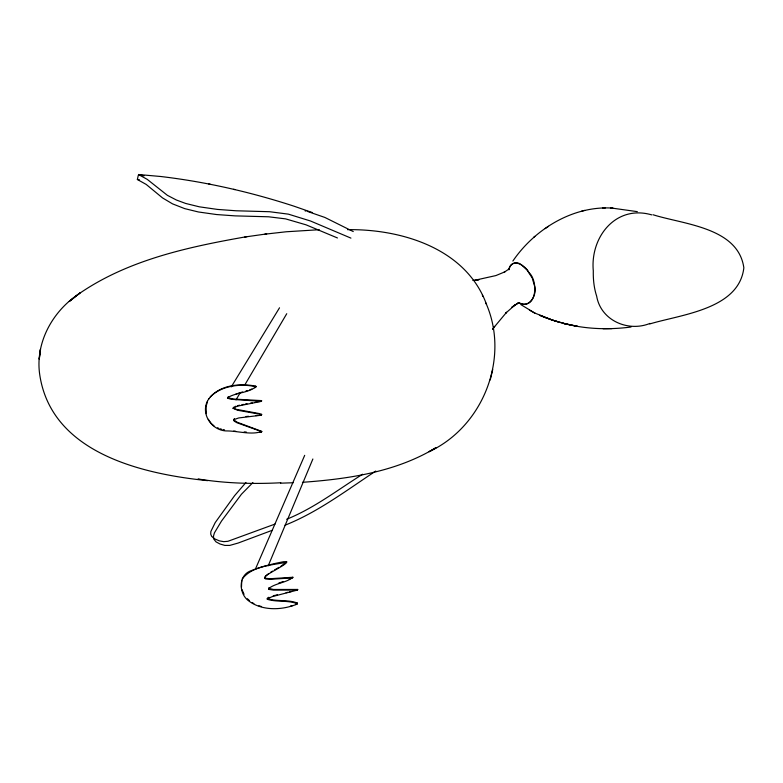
<?xml version="1.0" encoding="UTF-8"?>
<svg xmlns="http://www.w3.org/2000/svg" width="783" height="783" viewBox="0 0 783 783"><rect width="100%" height="100%" fill="white"/><g stroke="black" fill="none" stroke-linecap="round" stroke-linejoin="round"><path stroke-width="1.17" d="M208.836 398.821C199.166 412.719 211.635 431.443 227.657 430.944C238.267 431.13 252.322 435.26 261.718 431.374L237.18 422.233L233.843 419.903L234.518 418.719M261.453 432.157L261.718 431.374M261.718 431.658L236.897 422.722L234.146 421.117L233.892 419.238M264.928 577.267C265.026 574.086 295.465 561.019 283.642 561.695C272.621 563.809 261.62 566.54 251.177 570.68C237.885 575.104 238.551 594.18 249.248 601.305C262.755 611.063 282.281 610.231 297.06 604.133L297.109 603.654C287.831 600.013 276.967 602.342 267.414 599.318L267.404 598.3L268.833 597.253M267.404 598.3L267.659 598.701C277.202 601.726 288.056 599.396 297.334 603.027L295.71 604.564M302.444 482.308C348.445 479 396.237 471.973 436.258 447.514L429.055 451.722C483.17 426.588 510.232 357.831 485.891 303.031M241.771 580.438L241.477 587.211M233.608 419.737L238.746 417.946L261.219 415.215L258.928 414.041L237.572 410.253L232.991 408.256L237.18 406.201L261.512 401.327L231.191 399.301L227.501 398.185L228.538 396.707M227.501 398.185L227.882 397.235M337.453 237.963L306.016 224.819L285.56 218.868L268.598 216.793L235.096 215.873L216.548 214.542L198.383 211.968L184.7 208.621L172.514 203.854L162.541 197.923L146.196 184.426L137.368 179.503L138.258 175.441M490.236 379.921L492.732 369.478M267.16 598.917L272.19 596.636L297.491 590.059L273.198 590.079L269 589.403L268.97 587.876L268.726 588.483C275.753 583.002 286.324 582.846 292.891 577.267L270.624 578.696L265.956 578.373L264.899 577.433L264.644 578.03L265.711 578.98L270.37 579.303L292.656 577.864M268.569 589.002L268.814 588.395L273.443 589.472L297.716 589.452L295.494 590.451M207.515 401.356L206.046 406.622L206.321 413.63M297.06 604.133L297.334 603.027M297.403 590.304L297.716 589.452M264.644 578.03L265.956 575.759L268.686 573.596M286.529 562.566L286.666 561.724M267.414 599.318L267.659 598.701M269 589.403L269.244 588.796M264.938 578.617L265.183 578.02M268.197 565.845L312.877 458.995M255.268 569.437L304.685 455.344M232.991 408.256L235.712 406.23M261.522 414.97L261.473 414.187L259.193 413.551L236.016 409.274L233.647 408.276L233.54 407.258M258.752 401.708L261.591 400.602L233.774 399.076L227.794 397.705M261.512 401.327L261.591 400.602M242.221 579.009C252.038 566.04 271.593 565.101 286.431 562.321M208.532 399.291C218.692 384.982 239.774 382.956 255.718 386.146L255.972 386.645C248.309 393.213 236.163 392.273 227.599 397.715M255.972 386.645L255.698 387.115L255.718 386.146M233.559 420.393L233.843 419.903M236.026 399.839L240.352 392.479M244.678 385.128L286.744 313.709M292.891 577.267L289.25 579.205M231.249 386.89L279.521 307.788M286.764 561.979L280.95 566.178M512.865 261.052C534.652 229.057 573.342 205.312 613.011 208.131L610.486 207.955M492.634 329.261L494.631 326.374L492.82 328.987M493.662 327.783L506.581 312.26L505.701 313.171L515.743 304.362L511.916 307.22L518.953 302.688L516.672 303.814L518.503 302.913M210.265 396.873C221.638 385.52 240.371 383.445 255.454 386.616M245.96 482.485L234.567 495.708L215.227 522.564L210.872 531.461L210.725 534.084L211.606 536.306L214.336 538.733L219.387 540.877L223.732 541.66L227.931 541.298L274.999 524.081M533.742 237.288L534.838 236.329M261.786 414.471L260.641 414.961M508.696 269.195L504.076 272.337L504.908 271.838L495.884 275.577L474.586 280.314M252.899 482.573L241.467 494.21L221.501 521.067L214.425 532.851L213.456 536.208L213.828 539.154L216.02 541.865L220.013 543.999L224.868 545.418L229.771 545.408L238.14 543.05L272.415 530.238M375.781 471.053C346.389 490.403 317.967 512.111 285.012 525.217M254.818 387.791L255.649 387.213M362.607 474.253C337.679 489.874 314.13 508.177 286.637 519.276M545.076 228.636L548.55 226.307M270.497 572.402L272.504 571.15M274.627 569.877L276.066 569.026M276.791 568.605L278.924 567.362M137.368 179.503L138.121 179.552M278.454 583.266L283.064 581.534M249.826 389.777L251.823 389.082M650.027 323.399C628.162 332.354 600.806 320.492 596.666 296.16C593.994 288.017 593.113 279.404 593.299 270.859C590.079 237.092 615.83 204.363 651.828 214.904M236.065 393.908L237.631 393.428M245.96 390.981L247.575 390.492M238.463 393.183L240.117 392.694M240.958 392.449L242.652 391.96M261.395 431.883L259.878 432.196M273.228 595.804L274.823 595.364M584.666 210.373L581.661 211.156M275.704 595.139L277.466 594.698M237.464 405.711L239.549 405.212M290.424 606.12L292.519 605.621M289.681 591.87L291.393 591.478M286.069 592.692L287.909 592.271M649.724 323.956C681.22 314.453 739.035 309.324 743.85 267.815C738.163 227.413 683.921 224.486 653.071 214.757M241.898 404.713L243.572 404.39M245.285 404.067L247.037 403.754M254.661 402.452L256.853 402.071M246.909 236.701L244.756 237.014C187.157 247.193 127.404 260.201 78.564 294.085C52.148 311.693 34.706 343.483 39.864 375.546C52.05 453.093 142.066 474.018 207.652 480.654M250.521 403.157L252.234 402.863M312.251 212.526L293.831 206.125C250.531 192.041 205.929 181.832 160.701 176.498L138.464 174.521L147.214 179.346L167.376 195.319L176.351 199.998L185.669 203.453L199.342 206.82L217.517 209.423L236.094 210.774L269.636 211.723L288.389 214.151L310.518 221.002L350.921 238.11M477.659 279.874L479.01 279.678L472.883 280.471M264.762 234.195L286.255 231.768L319.268 229.713M244.756 237.014L266.68 233.911M631.01 327.01C608.46 329.986 585.283 329.173 563.241 323.301L577.511 326.335L563.926 323.555L551.183 319.738L564.935 323.682M255.659 415.607L257.656 415.401M245.979 416.536L248.505 416.282M280.823 482.759C253.849 484.168 226.522 483.414 199.822 479.245M293.175 482.749L280.608 483.18M604.916 207.838L602.753 207.887L605.357 207.828M603.067 328.713L611.934 328.606M347.495 229.664C401.777 228.93 466.316 248.602 486.537 304.489M244.169 431.893L246.273 432.02M611.376 208.014L637.333 211.645M233.667 431.09L235.752 431.276M138.542 174.521L140.695 174.981M305.116 210.911L305.84 211.058M222.979 429.554L224.555 429.887M208.748 183.946L210.324 184.289M233.637 189.3L234.978 189.594M307.269 211.361L324.828 217.429L353.26 231.562M138.973 179.738L139.491 179.865M141.283 175.128L144.033 175.881M199.264 479.098L198.177 478.795M220.052 428.771L221.481 429.182M558.162 321.96L545.516 317.761L539.741 315.304L552.485 320.12L534.515 312.946M258.899 605.768L261.542 606.571M217.42 427.782L218.702 428.301M529.435 310.107L534.955 313.18L520.94 304.656M251.999 602.519L253.888 603.595M521.214 264.693C516.584 260.553 509.341 263.646 508.94 269.802C511.358 257.157 524.904 264.918 528.77 272.259M518.483 302.541C536.649 311.34 538.802 281.498 529.054 272.66M518.63 302.649C528.045 309.177 536.707 296.365 534.916 287.557M521.547 264.908L527.174 270.164L531.892 277.495M213.974 425.844L211.762 423.926M247.35 598.692L249.503 600.698M211.165 423.368L208.298 419.277M244.032 594.287L242.006 589.589M532.293 278.337L534.848 286.911M482.348 295.122L482.945 296.483M40.491 349.189L39.267 359.054L40.491 349.189M70.764 300.261L69.247 301.494L80.042 292.911L70.764 300.261"/></g></svg>
